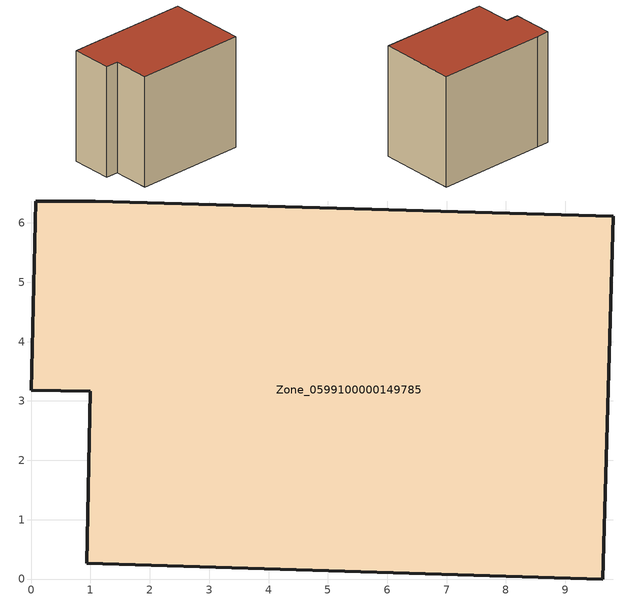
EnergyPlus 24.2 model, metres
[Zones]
Zone_0599100000149785
 floor ground (C_G): 0.08,6.37 1.08,6.37 9.81,6.11 9.63,0 0.93,0.27 1,3.16 0,3.18 z0
 wall outside (C_F): 1.08,6.37 0.08,6.37 0,3.18 1,3.16 0.93,0.27 9.63,0 9.81,6.11 1.08,6.37 z0:8.89
 roof outside (C_R): 9.81,6.11 1.08,6.37 0.08,6.37 0,3.18 1,3.16 0.93,0.27 9.63,0 z8.89
[BUILDING]
Pand.0599100000149785: North Axis=0; Terrain=City; Loads Convergence Tolerance Value=0.04; Temperature Convergence Tolerance Value=0.4; Solar Distribution=FullExterior; Maximum Number of Warmup Days=25; Minimum Number of Warmup Days=1
[Site:Location]
Rotterdam.The.Hague.AP_ZH_NLD Design_Conditions: Latitude=51.96; Longitude=4.45; Time Zone=1; Elevation=-4.5
[SITE:GROUNDTEMPERATURE:BUILDINGSURFACE]
18, 18, 18, 18, 18, 18, 18, 18, 18, 18, 18, 18
[MATERIAL] Thermal Absorptance=0.9; Solar Absorptance=0.7; Visible Absorptance=0.7
Name | Roughness | Thickness | Conductivity | Density | Specific Heat
G.TI.1946-1964 | MediumSmooth | 0.15 | 1 | 540 | 1210
F.TI.1946-1964 | Rough | 0.3 | 0.857143 | 1920 | 840
R.TI.1946-1964 | MediumRough | 0.2 | 0.277778 | 1500 | 1000
[CONSTRUCTION]
C_G: G.TI.1946-1964
C_F: F.TI.1946-1964
C_R: R.TI.1946-1964
[ZONE]
Zone_0599100000149785: Type=1; Multiplier=1; Ceiling Height=Autocalculate; Volume=Autocalculate; Floor Area=autocalculate; Part of Total Floor Area=Yes
[ZONEINFILTRATION:DESIGNFLOWRATE]
Infil_Zone_0599100000149785: Zone or ZoneList or Space or SpaceList=Zone_0599100000149785; Schedule=AlwaysOn; Design Flow Rate Calculation Method=Flow/Area; Flow Rate per Floor Area=0.003; Constant Term Coefficient=1; Temperature Term Coefficient=0; Velocity Term Coefficient=0; Velocity Squared Term Coefficient=0
[HVACTEMPLATE:ZONE:IDEALLOADSAIRSYSTEM]
Zone_0599100000149785: Maximum Heating Supply Air Temperature=50; Minimum Cooling Supply Air Temperature=13; Maximum Heating Supply Air Humidity Ratio=0.0156; Minimum Cooling Supply Air Humidity Ratio=0.0077; Heating Limit=NoLimit; Cooling Limit=NoLimit; Dehumidification Control Type=ConstantSensibleHeatRatio; Cooling Sensible Heat Ratio=0.7; Dehumidification Setpoint=60; Humidification Control Type=None; Humidification Setpoint=30; Outdoor Air Method=None; Outdoor Air Flow Rate per Person=0.00944; Outdoor Air Flow Rate per Zone Floor Area=0; Outdoor Air Flow Rate per Zone=0; Demand Controlled Ventilation Type=None; Outdoor Air Economizer Type=NoEconomizer; Heat Recovery Type=None; Sensible Heat Recovery Effectiveness=0.7; Latent Heat Recovery Effectiveness=0.65
[ZONECONTROL:THERMOSTAT]
ThermostatControl_Zone_0599100000149785: Zone or ZoneList=Zone_0599100000149785; Control Type Schedule=DualSetpointControlType; Control 1=Thermostat_Zone_0599100000149785; Temperature Difference Between Cutout And Setpoint=0
[THERMOSTATSETPOINT:DUALSETPOINT]
Thermostat_Zone_0599100000149785: Heating Setpoint Temperature Schedule=HeatingSetpoint_Zone_0599100000149785; Cooling Setpoint Temperature Schedule=CoolingSetpoint_Zone_0599100000149785
[SCHEDULE:COMPACT]
HeatingSetpoint_Zone_0599100000149785: Through: 12/31, For: AllDays, Until: 24:00, 21
CoolingSetpoint_Zone_0599100000149785: Through: 12/31, For: AllDays, Until: 24:00, 24
DualSetpointControlType: Through: 12/31, For: AllDays, Until: 24:00, 4
AlwaysOn: Through: 12/31, For: AllDays, Until: 24:00, 1
